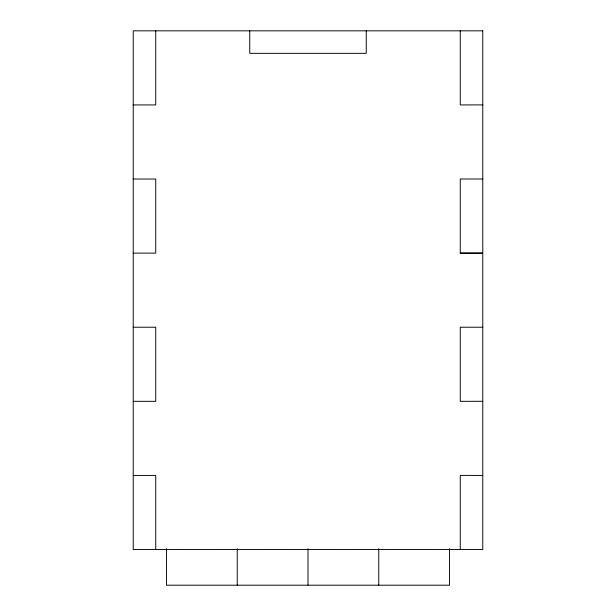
<?xml version="1.0" encoding="UTF-8"?>
<svg xmlns="http://www.w3.org/2000/svg" width="616" height="616" viewBox="0 0 616 616"><rect width="100%" height="100%" fill="white"/><g stroke="black" fill="none" stroke-linecap="round" stroke-linejoin="round"><path stroke-width="0.92" d="M133.225 104.928L155.733 104.928L155.733 30.831M482.775 104.897L460.267 104.928L460.267 30.8M133.225 179.025L155.733 179.025L155.733 253.13L133.225 253.13M482.775 179.025L460.267 179.002L460.267 253.13L482.775 253.13L460.267 253.099M133.225 327.227L155.733 327.227L155.733 401.332L133.225 401.332M482.775 327.227L460.267 327.227L460.267 401.332L482.775 401.301M133.225 475.429L155.733 475.429L155.733 549.534M482.775 475.429L460.267 475.406L460.267 549.534M449.495 548.687L449.495 585.2L166.505 585.2L166.505 548.687M378.748 548.687L378.748 585.2M366.258 30.831L366.258 53.338L249.742 53.338L249.742 30.831M308 548.687L308 585.2M237.252 548.687L237.252 585.2M482.775 30.831L133.225 30.831L133.225 549.534L482.775 549.503L482.775 30.8"/></g></svg>
